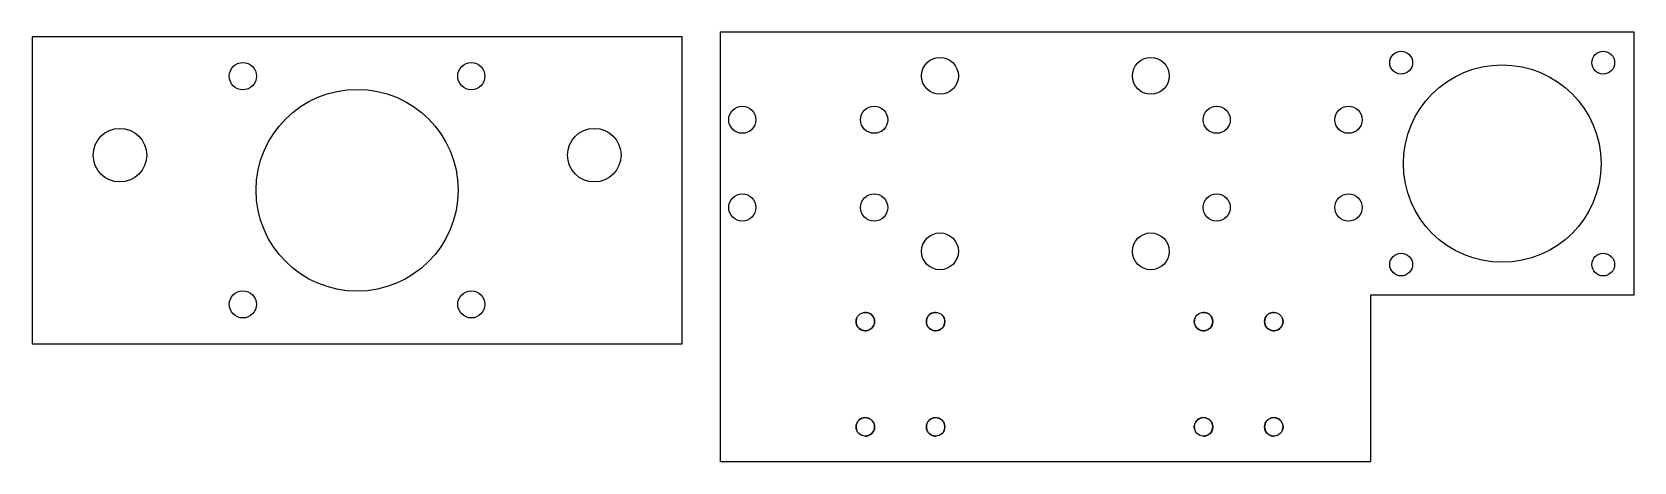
# Model space of a CAD drawing. Header units: millimetres. Extents: x 97 to 279, y 130 to 179.
import ezdxf

# ---------------------------------------------------------------- set-up
doc = ezdxf.new("R2010")
doc.units = ezdxf.units.MM

msp = doc.modelspace()

# ---------------------------------------------------------------- linework, layer by layer
at = {"color": 7, "linetype": 'Continuous', "lineweight": 25}
for p, q in [((175.16, 179.12), (279.16, 179.12)), ((175.16, 130.12), (175.16, 179.12)), ((279.16, 179.12), (279.16, 149.12)), ((96.81, 178.58), (96.81, 143.58)), ((170.81, 178.58), (96.81, 178.58)), ((170.81, 143.58), (170.81, 178.58)), ((249.16, 149.12), (249.16, 130.12)), ((279.16, 149.12), (249.16, 149.12)), ((96.81, 143.58), (170.81, 143.58)), ((249.16, 130.12), (175.16, 130.12))]:
    msp.add_line(p, q, dxfattribs=at)
for centre, radius in [((252.66, 175.62), 1.3), ((275.66, 175.62), 1.3), ((120.81, 174.08), 1.55), ((146.81, 174.08), 1.55), ((200.16, 174.12), 2.1), ((224.16, 174.12), 2.1), ((264.16, 164.12), 11.25), ((133.81, 161.08), 11.5), ((177.66, 169.12), 1.55), ((192.66, 169.12), 1.55), ((231.66, 169.12), 1.55), ((246.66, 169.12), 1.55), ((106.81, 165.08), 3.05), ((160.81, 165.08), 3.05), ((177.66, 159.12), 1.55), ((192.66, 159.12), 1.55), ((231.66, 159.12), 1.55), ((246.66, 159.12), 1.55), ((200.16, 154.12), 2.1), ((224.16, 154.12), 2.1), ((252.66, 152.62), 1.3), ((275.66, 152.62), 1.3), ((120.81, 148.08), 1.55), ((146.81, 148.08), 1.55)]:
    msp.add_circle(centre, radius, dxfattribs=at)
for centre in [(191.66, 146.12), (199.66, 146.12), (230.16, 146.12), (238.16, 146.12), (191.66, 134.12), (199.66, 134.12), (230.16, 134.12), (238.16, 134.12)]:
    msp.add_circle(centre, 1.05)
for centre, start, end in [((191.66, 146.12), 154.5454, 92.8347), ((199.66, 146.12), 87.1653, 25.4546), ((230.16, 146.12), 154.5454, 92.8347), ((238.16, 146.12), 87.1653, 25.4546), ((191.66, 134.12), 267.1653, 205.4546), ((199.66, 134.12), 334.5454, 272.8347), ((230.16, 134.12), 267.1653, 205.4546), ((238.16, 134.12), 334.5454, 272.8347)]:
    msp.add_arc(centre, 1.05, start, end, dxfattribs=at)

doc.saveas('drawing.dxf')
